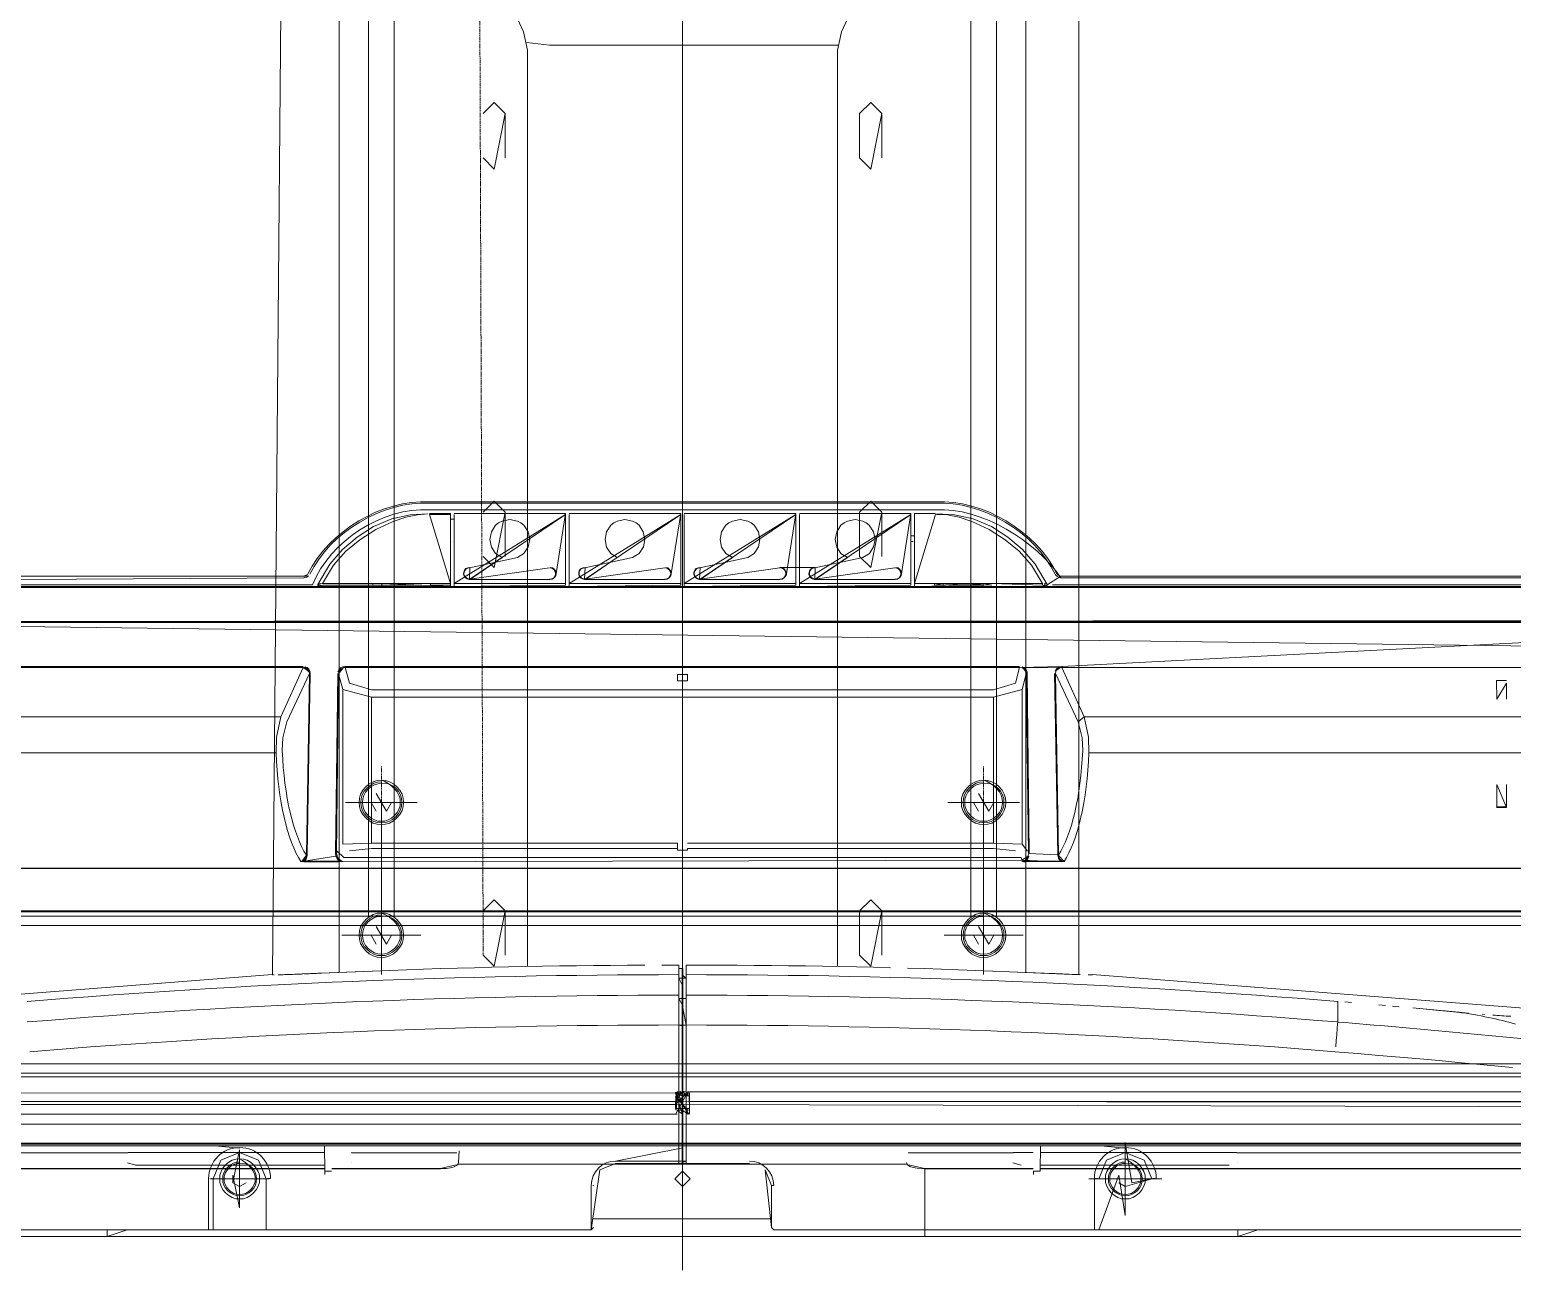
# Model space of a CAD drawing. Header units: millimetres. Extents: x 521 to 148073, y -17811 to 32040.
# Drawn here: x 59612.4 to 59960.5, y 9474.2 to 9765.5 of the extents above; entities that cross this region are included whole.
import ezdxf

# ---------------------------------------------------------------- set-up
doc = ezdxf.new("R2010")
doc.units = ezdxf.units.MM
doc.linetypes.add('PDF_IMPORT', pattern=[1, 0.8, -0.2])
doc.layers.add('Datové rozvody', color=6, linetype='Continuous')
doc.layers.add('PDF_Geometrie', color=7, linetype='Continuous', true_color=0xbdbdbd)

# ---------------------------------------------------------------- blocks, each defined once
blk = doc.blocks.new('projektor')
at = {"layer": 'PDF_Geometrie', "lineweight": 13}
for points in [[(85733.98, 14135.77), (85733.98, 16031.84)], [(85736.12, 14135.77), (85736.12, 16031.84)], [(85767.71, 14135.77), (85767.71, 16031.84)], [(85769.81, 14135.77), (85769.81, 16031.84)], [(85717.35, 14198.32), (85717.35, 15969.28)], [(85717.38, 15969.28), (85717.38, 14198.33)], [(85717.78, 15969.27), (85717.78, 14198.34)], [(85718.01, 14198.35), (85718.01, 15969.26)], [(85724.58, 15969.03), (85724.58, 15085.03)], [(85729.71, 15082.57), (85729.71, 15082.62), (85728.79, 15082.57), (85729.82, 15083.8), (85728.79, 15084.99), (85729.71, 15085.03), (85724.58, 15082.57), (85725.5, 15083.8), (85725.5, 15085.03), (85724.58, 15083.8), (85729.45, 15085.41), (85729.71, 15968.85)], [(85726.79, 15968.96), (85726.79, 15085.41)], [(85727.5, 15968.93), (85727.5, 15085.41), (85726.79, 14198.65)], [(85733.14, 14198.88), (85733.14, 15968.73)], [(85722.32, 14537.68), (85722.32, 15629.93)], [(85696.68, 14673.98), (85696.68, 15493.63), (85696.68, 15494.81)], [(85770.83, 15442.52), (85770.83, 14757.19)], [(85771.08, 14757.19), (85771.08, 15442.52)], [(85844.93, 15442.76), (85844.93, 14756.96)], [(85845.13, 15442.76), (85845.13, 14756.96)], [(85847.15, 15442.83), (85845.52, 15442.83), (85847.15, 15170.26)], [(85845.52, 15168.3), (85845.52, 15442.83)], [(85847.49, 15442.82), (85847.49, 15170.26)], [(85780.69, 15371.5), (85780.69, 14796.11), (85830.3, 14794.67), (85837.66, 15364.65), (85782.33, 15372.94), (85780.64, 15435.95)], [(85780.82, 14796.11), (85780.82, 15371.5)], [(85826.61, 15370.94), (85826.61, 15170.43)], [(85826.83, 15170.43), (85826.83, 15370.94)], [(85815.39, 15365.79), (85815.39, 15175.58)], [(85807.16, 15364.73), (85807.16, 15176.65)], [(85836.9, 15364.38), (85836.9, 14803.23), (85826.83, 14997.18)], [(85837.16, 14803.23), (85837.16, 15364.38), (85837.4, 14802.96)], [(85712.16, 15165.49), (85712.16, 15356.09)], [(85712.18, 15165.49), (85712.18, 15356.09)], [(85715.81, 15341.46), (85715.81, 15210.46)], [(85698.2, 15319.49), (85698.2, 15104.64)], [(85696.68, 15309.58), (85696.68, 14858.03)], [(85748.81, 15276), (85756.5, 15177.42)], [(85698.2, 15215.19), (85696.68, 15215.19), (85698.2, 15210.62)], [(85713, 15208.71), (85713.5, 15210.58)], [(85715.85, 15210.45), (85715.85, 15165.55)], [(85713, 15165.5), (85713, 15208.71)], [(85709.92, 15192.04), (85698.2, 15192.04)], [(85709.83, 15191.03), (85698.2, 15191.03)], [(85709.83, 15184.96), (85709.83, 15191.6), (85709.83, 15178.32)], [(85709.83, 15191.03), (85714.12, 15189.25), (85715.9, 15184.96), (85714.12, 15180.67), (85709.83, 15178.89)], [(85709.89, 15191.32), (85709.89, 15191.28), (85709.89, 15191.32)], [(85709.9, 15191.53), (85709.9, 15191.49)], [(85709.92, 15191.99), (85709.92, 15191.92)], [(85716.87, 15184.94), (85717.35, 15190.63)], [(85708.08, 15184.96), (85708.95, 15186.48)], [(85708.95, 15183.44), (85708.08, 15184.96)], [(85698.2, 15178.89), (85709.83, 15178.89), (85709.92, 15177.88)], [(85756.41, 15177.25), (85756.41, 15177.2)], [(85756.41, 15177.16), (85756.41, 15177.11)], [(85756.41, 15177.11), (85756.41, 15177.05)], [(85756.5, 15177.42), (85756.42, 15177.42), (86117.5, 15174.34), (86119.53, 15170.29)], [(85756.43, 15176.13), (85756.44, 15175.76), (85756.45, 15175.59)], [(85807.16, 15176.65), (85810.7, 15176.52), (85815.39, 15175.58)], [(85756.51, 15173.81), (85756.51, 15173.71), (85756.52, 15173.66), (85756.52, 15173.6), (85756.52, 15173.5), (85756.53, 15173.39), (85756.53, 15173.28), (85756.54, 15173.16), (85756.54, 15173.05), (85756.54, 15173.02), (85756.55, 15172.87), (85756.56, 15172.45), (85756.56, 15172.42), (85757.31, 15154.64)], [(85807.65, 15175.22), (85810.6, 15175.08), (85814.25, 15174.16)], [(85814.25, 15174.16), (85825.26, 15169)], [(85815.39, 15175.58), (85826.61, 15170.43)], [(85756.59, 15171.74), (85756.6, 15171.55), (85756.61, 15171.25), (85756.61, 15171.21), (85756.62, 15171.03), (85756.63, 15170.87), (85756.63, 15170.85), (85756.64, 15170.66), (85756.64, 15170.49), (85756.65, 15170.45), (85757.16, 15158.52), (85756.66, 15170.14), (85756.66, 15170.1), (85756.67, 15169.92), (85756.68, 15169.71), (85756.68, 15169.69), (85756.69, 15169.44), (85756.7, 15169.07), (85756.7, 15169.04), (85756.72, 15168.8), (85756.72, 15168.77), (85756.73, 15168.38), (85756.73, 15168.36), (85756.75, 15168.09), (85756.76, 15167.68), (85756.78, 15167.4), (85756.79, 15167.12), (85756.81, 15166.7)], [(85782.34, 15170.98), (85782.34, 15170.98), (85782.32, 15170.89), (85782.29, 15170.7), (85782.26, 15170.27), (85782.29, 15161.71), (85782.32, 15161.5), (85782.34, 15161.41), (85782.34, 15161.4)], [(85782.26, 15170.27), (85782.26, 15162.11), (85782.65, 15006.26), (85782.26, 14997.34)], [(85783.57, 15162.95), (85782.92, 15162.66), (85782.51, 15162.28), (85782.4, 15162.11), (85782.4, 15170.27), (85782.68, 15169.93), (85783.07, 15169.69), (85783.72, 15169.53), (85783.83, 15169.52)], [(85784.22, 15163.03), (85783.57, 15162.95), (85782.4, 15170.27)], [(85825.26, 15169), (85783.8, 15169.72)], [(85825.3, 15168.81), (85783.83, 15169.52)], [(85756.81, 15166.71), (85756.82, 15166.42), (85757, 15162.41)], [(85845.16, 15166.79), (85845.13, 15166.79), (85845.13, 15154.5)], [(85845.41, 15136.8), (85845.13, 15136.82), (85845.41, 15143.37), (85845.41, 15166.01), (85845.41, 15154.5), (85845.79, 15154.5)], [(85845.41, 15136.8), (85845.41, 15141.35), (85845.79, 15141.35), (85845.79, 15143.37), (85845.41, 15152.47), (85845.79, 15152.47), (85845.79, 15166.01)], [(85845.44, 15167.1), (85845.44, 15167.1), (85845.61, 15167.06)], [(85711.57, 15165.48), (85710.85, 15165.47)], [(85717.35, 15165.58), (85711.57, 15165.48), (85711.57, 15163.94), (85711.57, 15165.48)], [(85712.16, 15139.05), (85712.16, 15163.93)], [(85712.18, 15139.05), (85712.18, 15163.93)], [(85784.71, 15162.65), (85783.22, 15161.14)], [(85784.17, 15162.83), (85825.22, 15162.34)], [(85784.22, 15163.03), (85825.29, 15162.55)], [(85713.5, 15159.3), (85713.5, 15159.3)], [(85715.85, 15159.43), (85715.81, 15159.42)], [(85715.81, 15159.42), (85715.81, 15135.36)], [(85757, 15162.2), (86117.5, 15162.2), (86119.53, 15160.18)], [(85765.49, 15152.59), (85765.49, 15161.59), (85765.49, 15143.59)], [(85783.23, 15006.47), (85783.23, 15161.14)], [(85784.78, 15159.88), (85785.28, 15154.85)], [(85786.26, 15161.39), (85786.55, 15154.85)], [(85786.26, 15161.39), (85821.63, 15161.39)], [(85795.83, 15152.59), (85795.83, 15160.78), (85795.83, 15144.4)], [(85819.89, 15154.85), (85821.63, 15161.39)], [(85821.56, 15154.85), (85823.09, 15159.88)], [(85821.63, 15161.39), (85825.22, 15162.34)], [(85826.63, 15160.82), (85823.09, 15159.88)], [(85826.63, 15160.82), (85826.63, 15006.79)], [(85826.89, 15006.79), (85826.89, 15160.82)], [(85757.31, 15154.65), (85757.46, 15150.75)], [(85763.46, 15153.76), (85765.49, 15154.93), (85765.49, 15150.25)], [(85765.49, 15150.25), (85763.46, 15151.42), (85767.51, 15153.76)], [(85769.61, 15155.52), (85791.71, 15155.52), (86099.3, 15155.52)], [(85785.28, 15154.84), (85785.28, 15084.95), (85784.89, 15084.92), (85784.89, 15082.69)], [(85786.55, 15084.96), (85786.55, 15154.84)], [(85819.89, 15154.84), (85786.55, 15154.84)], [(85793.81, 15153.76), (85795.83, 15154.93), (85795.83, 15150.25)], [(85795.83, 15150.25), (85793.81, 15151.42), (85797.86, 15153.76)], [(85819.89, 15154.84), (85819.89, 15012.76)], [(85821.56, 15012.76), (85821.56, 15154.84)], [(85845.41, 15152.47), (85845.13, 15152.47), (85845.13, 15143.37), (85845.13, 15141.35)], [(85861.61, 15136.8), (85861.61, 15141.6), (85845.79, 15136.8), (85845.79, 15141.35), (85845.79, 15143.37), (85845.79, 15152.47), (85845.79, 15154.5)], [(85757.46, 15150.76), (85757.59, 15146.86)], [(86099.3, 15149.66), (85799.95, 15149.66), (85769.61, 15149.66)], [(85757.59, 15146.87), (85757.72, 15142.98)], [(85757.72, 15142.99), (85757.85, 15139.09)], [(85713.55, 15135), (85713.15, 15135.13), (85712.86, 15135.42), (85712.6, 15135.92), (85712.36, 15136.79), (85712.22, 15137.8), (85712.17, 15138.82), (85712.16, 15139.05)], [(85713.08, 15135.5), (85712.18, 15139.05)], [(85757.84, 15139.1), (85757.96, 15135.2)], [(85861.84, 15141.6), (85861.84, 15136.8)], [(85862.65, 15141.6), (85862.65, 15026.01)], [(85864.15, 15141.6), (85864.15, 15026.01)], [(85864.5, 15141.6), (85864.5, 15026.01)], [(85845.41, 15135.99), (85845.13, 15135.97), (85845.41, 15110.51)], [(85861.84, 15136.8), (85861.79, 15136.8), (85861.61, 15136.8), (85845.69, 15136.8), (85845.59, 15136.8), (85845.5, 15136.8), (85845.44, 15136.8), (85845.41, 15136.8)], [(85861.61, 15136.8), (85861.08, 15136.8), (85859.86, 15136.8), (85857.64, 15136.8), (85855.39, 15136.8), (85851.04, 15136.8), (85845.79, 15136.8)], [(85845.79, 15135.99), (85848.1, 15135.99), (85849.69, 15135.99), (85851.01, 15135.99), (85852.48, 15135.99), (85854.17, 15135.99), (85856.8, 15135.99), (85859.35, 15135.99), (85860.64, 15135.99), (85861.61, 15135.99)], [(85845.79, 15110.5), (85845.79, 15135.99), (85861.61, 15110.5), (85846.82, 15132.35), (85849.43, 15114.15)], [(85861.84, 15135.99), (85861.84, 15110.51), (85847.54, 15112.74)], [(85855.42, 15136.47), (85855.39, 15136.47)], [(85860.5, 15136.8), (85860.5, 15135.99)], [(85861.84, 15135.99), (85861.79, 15135.99)], [(85971.83, 15120.14), (86006.24, 15135.98)], [(85713.2, 15135.12), (85713.2, 15032.47)], [(85713.55, 15135), (85716.28, 15134.85)], [(85757.96, 15135.21), (85758.06, 15131.32)], [(85848.18, 15133.72), (85848.19, 15133.72)], [(85758.06, 15131.32), (85758.16, 15127.43)], [(85771.05, 15129.32), (85773.58, 15126.8), (85771.05, 15124.27), (85758.41, 15126.8), (85760.94, 15129.32)], [(85862.09, 15129.32), (85864.62, 15126.8), (85862.09, 15124.27), (85849.44, 15126.8), (85851.97, 15129.32)], [(85953.13, 15129.32), (85955.66, 15126.8), (85953.13, 15124.27), (85940.48, 15126.8), (85943.01, 15129.32)], [(85758.16, 15127.43), (85758.25, 15123.54)], [(85758.25, 15123.54), (85758.33, 15119.66)], [(85760.94, 15124.27), (85771.05, 15124.27)], [(85851.97, 15124.27), (85862.09, 15124.27)], [(85943.01, 15124.27), (85953.13, 15124.27)], [(85758.33, 15119.66), (85758.4, 15115.77)], [(85758.34, 15119.21), (85967.6, 15119.21)], [(85971.83, 15120.14), (85967.6, 15119.21)], [(85968.81, 15114.15), (85969.35, 15119.36)], [(85758.4, 15115.77), (85758.46, 15111.88)], [(85758.46, 15111.88), (85758.52, 15107.99)], [(85968.81, 15048.33), (85968.81, 15114.15)], [(85845.41, 15109.69), (85845.13, 15109.68), (85845.41, 15084.21)], [(85861.61, 15110.5), (85860.64, 15110.5), (85859.35, 15110.5), (85856.8, 15110.5), (85854.17, 15110.5), (85852.48, 15110.5), (85851.01, 15110.5), (85849.69, 15110.5), (85848.1, 15110.5), (85845.79, 15110.5)], [(85845.79, 15109.7), (85848.1, 15109.7), (85849.69, 15109.7), (85851.01, 15109.7), (85852.48, 15109.7), (85854.17, 15109.7), (85856.8, 15109.7), (85859.35, 15109.7), (85860.64, 15109.7), (85861.61, 15109.7)], [(85845.79, 15084.21), (85845.79, 15109.7), (85861.61, 15084.21), (85846.82, 15106.06), (85849.43, 15087.86)], [(85861.84, 15109.69), (85861.84, 15084.21), (85847.54, 15086.45)], [(85861.61, 15110.5), (85861.78, 15110.5)], [(85861.84, 15109.69), (85861.79, 15109.69)], [(85758.52, 15107.99), (85758.56, 15104.1)], [(85848.18, 15107.42), (85848.19, 15107.42)], [(85698.7, 15104.14), (85698.2, 15104.64), (85711.89, 15102.66), (85713.37, 15099.08), (85713.37, 15084.41)], [(85708.36, 15104.64), (85698.2, 15104.64), (85698.7, 15104.14)], [(85700.72, 15063.47), (85700.72, 15104.14)], [(85758.56, 15104.11), (85758.6, 15100.21)], [(85713.37, 15068.53), (85713.37, 15083.2), (85713.37, 15084.41), (85713.92, 15082.94), (85713.92, 15099.08), (85716.91, 15083.7), (85719.03, 15083.7), (85720.96, 15083.91), (85721.84, 15083.91)], [(85758.6, 15100.22), (85758.63, 15096.32)], [(85758.63, 15096.33), (85758.66, 15092.43)], [(85758.67, 15088.55), (85758.68, 15084.66)], [(85713.37, 15084.66), (85758.68, 15084.66)], [(85728.85, 15083.81), (85728.83, 15083.28), (85728.79, 15082.81), (85728.79, 15082.62), (85729.75, 15083.02), (85729.81, 15083.5), (85729.82, 15083.81), (85728.81, 15084.57), (85728.85, 15084.07), (85728.85, 15083.81), (85729.79, 15084.31), (85729.73, 15084.77), (85729.71, 15084.99), (85728.75, 15082.37), (85728.61, 15082.24), (85728.39, 15082.2), (85728.27, 15082.2), (85725.75, 15082.22), (85725.58, 15082.31), (85725.51, 15082.48), (85725.5, 15082.57), (85728.54, 15085.39), (85728.71, 15085.3), (85728.78, 15085.13), (85728.79, 15085.04), (85725.54, 15085.24), (85725.68, 15085.36), (85725.9, 15085.41), (85726.02, 15085.41), (85729.67, 15085.28), (85729.55, 15085.4), (85729.45, 15085.41), (85724.61, 15082.33), (85724.74, 15082.21), (85724.83, 15082.2), (85729.63, 15082.26), (85729.7, 15082.44), (85729.71, 15082.57), (85724.66, 15085.35), (85724.59, 15085.17), (85724.58, 15085.04)], [(85727.5, 15085.41), (85726.79, 15085.41), (85724.58, 14198.58)], [(85725.88, 15085.4), (85725.88, 15082.21)], [(85729.71, 14198.76), (85729.71, 15082.57), (85726.79, 15085.41)], [(85744.78, 15083.7), (85744.78, 15083.91), (85744.92, 15084.66), (85744.92, 15082.94), (85749.64, 15083.91), (85751.05, 15084.66), (85751.05, 15082.94)], [(85754.16, 15083.7), (85754.16, 15083.91), (85755.67, 15084.66), (85755.67, 15082.94), (85756.31, 15083.7), (85757.87, 15083.7), (85757.87, 15084.66)], [(85785.28, 15084.95), (85786.55, 15084.96)], [(85825.03, 15082.66), (85825.03, 15084.95), (85823.6, 15084.92)], [(86027.98, 15083.8), (85688.95, 15083.8)], [(85713.37, 15082.94), (85758.68, 15082.94)], [(85713.87, 15083.91), (85757.87, 15083.91)], [(85713.87, 15083.7), (85757.87, 15083.7)], [(85724.84, 15082.2), (85726.79, 15082.2), (85729.45, 15082.2)], [(85727.5, 15082.2), (85727.5, 14198.68)], [(85758.68, 15082.94), (85758.67, 15079.06)], [(85784.89, 15082.69), (85785.28, 15082.66), (85785.28, 15012.76)], [(85786.55, 15012.76), (85786.55, 15082.65)], [(85845.41, 15083.4), (85845.13, 15083.38), (85845.41, 15057.92)], [(85861.61, 15084.21), (85860.64, 15084.21), (85859.35, 15084.21), (85856.8, 15084.21), (85854.17, 15084.21), (85852.48, 15084.21), (85851.01, 15084.21), (85849.69, 15084.21), (85848.1, 15084.21), (85845.79, 15084.21)], [(85845.79, 15083.4), (85848.1, 15083.4), (85849.69, 15083.4), (85851.01, 15083.4), (85852.48, 15083.4), (85854.17, 15083.4), (85856.8, 15083.4), (85859.35, 15083.4), (85860.64, 15083.4), (85861.61, 15083.4)], [(85845.79, 15057.91), (85845.79, 15083.4), (85861.61, 15057.91), (85846.82, 15079.76), (85849.43, 15061.56)], [(85861.84, 15083.4), (85861.84, 15057.92), (85847.54, 15060.15)], [(85848.18, 15081.13), (85848.19, 15081.13)], [(85861.61, 15084.21), (85861.78, 15084.21)], [(85861.84, 15083.4), (85861.79, 15083.4)], [(85758.67, 15079.07), (85758.66, 15075.17)], [(85758.66, 15075.18), (85758.63, 15071.28)], [(85758.63, 15071.29), (85758.6, 15067.39)], [(85698.2, 15062.97), (85698.7, 15063.47), (85711.89, 15064.95), (85708.31, 15063.47)], [(85758.6, 15067.4), (85758.56, 15063.5)], [(85698.2, 15062.97), (85698.2, 14848.11)], [(85698.7, 15063.47), (85708.31, 15063.47), (85708.36, 15062.97)], [(85708.36, 15062.97), (85708.36, 15062.99), (85708.36, 15063.02)], [(85758.56, 15063.51), (85758.52, 15059.62)], [(85849.43, 15061.55), (85849.51, 15061.55), (85849.51, 15053.46)], [(85758.52, 15059.62), (85758.46, 15055.73)], [(85861.61, 15057.91), (85860.64, 15057.91), (85859.35, 15057.91), (85856.8, 15057.91), (85854.17, 15057.91), (85852.48, 15057.91), (85851.01, 15057.91), (85849.69, 15057.91), (85848.1, 15057.91), (85845.79, 15057.91)], [(85861.61, 15057.91), (85861.78, 15057.91)], [(85758.46, 15055.73), (85758.4, 15051.84)], [(85845.41, 15057.1), (85845.13, 15057.09), (85845.41, 15031.62)], [(85845.79, 15057.11), (85848.1, 15057.11), (85849.69, 15057.11), (85851.01, 15057.11), (85852.48, 15057.11), (85854.17, 15057.11), (85856.8, 15057.11), (85859.35, 15057.11), (85860.64, 15057.11), (85861.61, 15057.11)], [(85845.79, 15031.62), (85845.79, 15057.11), (85861.61, 15031.62), (85846.82, 15053.47), (85849.43, 15035.27)], [(85861.84, 15057.1), (85861.84, 15031.62), (85847.54, 15033.86)], [(85848.18, 15054.83), (85848.19, 15054.83)], [(85861.84, 15057.1), (85861.79, 15057.1)], [(85758.4, 15051.84), (85758.33, 15047.95)], [(85758.33, 15047.96), (85758.25, 15044.07)], [(85758.34, 15048.4), (85967.6, 15048.4)], [(85967.6, 15048.4), (85971.83, 15047.47)], [(86006.24, 15031.63), (85971.83, 15047.47)], [(85758.25, 15044.07), (85758.16, 15040.18)], [(85771.05, 15043.34), (85773.58, 15040.81), (85771.05, 15038.29), (85758.41, 15040.81), (85760.94, 15043.34)], [(85760.94, 15043.34), (85771.05, 15043.34)], [(85862.09, 15043.34), (85864.62, 15040.81), (85862.09, 15038.29), (85849.44, 15040.81), (85851.97, 15043.34)], [(85851.97, 15043.34), (85862.09, 15043.34)], [(85953.13, 15043.34), (85955.66, 15040.81), (85953.13, 15038.29), (85940.48, 15040.81), (85943.01, 15043.34)], [(85943.01, 15043.34), (85953.13, 15043.34)], [(85758.16, 15040.18), (85758.06, 15036.29)], [(85771.05, 15038.29), (85760.94, 15038.29)], [(85862.09, 15038.29), (85851.97, 15038.29)], [(85953.13, 15038.29), (85943.01, 15038.29)], [(85712.16, 15028.56), (85712.17, 15029.13), (85712.26, 15030.19), (85712.43, 15031.12), (85712.68, 15031.87), (85713.01, 15032.37), (85713.41, 15032.59), (85713.55, 15032.61)], [(85712.18, 15028.56), (85713.08, 15032.11)], [(85715.81, 15032.25), (85715.81, 15008.19)], [(85757.96, 15032.4), (85757.85, 15028.51)], [(85845.41, 15030.81), (85845.13, 15030.79), (85845.41, 15015.13), (85845.79, 15015.13), (85845.41, 15013.11), (85845.79, 15024.24), (85845.41, 15024.24), (85845.79, 15026.26), (85845.41, 15026.26), (85845.79, 15013.11), (85845.41, 15001.6), (85845.79, 15001.6), (85845.79, 15013.11), (85845.79, 15015.13), (85845.79, 15024.24), (85845.79, 15026.26), (85845.79, 15030.81), (85861.61, 15026.01)], [(85861.84, 15030.81), (85861.79, 15030.81), (85861.61, 15030.81), (85845.69, 15030.81), (85845.59, 15030.81), (85845.5, 15030.81), (85845.44, 15030.81), (85845.41, 15030.81)], [(85861.61, 15031.62), (85860.64, 15031.62), (85859.35, 15031.62), (85856.8, 15031.62), (85854.17, 15031.62), (85852.48, 15031.62), (85851.01, 15031.62), (85849.69, 15031.62), (85848.1, 15031.62), (85845.79, 15031.62)], [(85861.61, 15030.81), (85861.08, 15030.81), (85859.86, 15030.81), (85857.64, 15030.81), (85855.39, 15030.81), (85851.04, 15030.81), (85845.79, 15030.81)], [(85855.42, 15031.14), (85855.42, 15031.62)], [(85856.69, 15030.81), (85856.69, 15031.62)], [(85861.61, 15031.62), (85861.78, 15031.62)], [(85861.84, 15030.81), (85861.84, 15026.01)], [(85696.68, 15028.41), (85712.16, 15028.41)], [(85696.68, 14207.58), (85712.21, 14207.58), (85696.68, 14208.76), (85696.68, 15028.41)], [(85712.16, 15003.68), (85712.16, 15028.56)], [(85712.18, 15003.68), (85712.18, 15028.56)], [(85757.85, 15028.52), (85757.72, 15024.62)], [(85757.72, 15024.63), (85757.59, 15020.74)], [(85765.49, 15015.02), (85765.49, 15024.02)], [(85845.41, 15015.13), (85845.13, 15015.13), (85845.13, 15024.24), (85845.13, 15026.26), (85845.13, 15013.11), (85845.13, 15000.82)], [(85845.56, 15000.54), (85850.24, 15003.28), (85853.55, 15006.12), (85856.44, 15009.46), (85858.84, 15013.25), (85860.58, 15017.38), (85861.51, 15021.64), (85861.76, 15025.69)], [(85861.61, 15026.01), (85861.47, 15023.29), (85860.95, 15020.58), (85859.97, 15017.7), (85858.15, 15013.79), (85855.82, 15010.07), (85853.17, 15006.88), (85849.98, 15004.11), (85845.79, 15001.6)], [(85757.59, 15020.74), (85757.46, 15016.85)], [(85795.83, 15015.02), (85795.83, 15023.21)], [(85757.46, 15016.86), (85757.31, 15012.96)], [(85763.46, 15016.19), (85765.49, 15017.36), (85765.49, 15012.68)], [(85769.61, 15017.95), (85791.71, 15017.95), (86099.3, 15017.95)], [(85793.81, 15016.19), (85795.83, 15017.36), (85795.83, 15012.68)], [(85765.49, 15012.68), (85763.46, 15013.85), (85767.51, 15016.19)], [(85765.49, 15015.02), (85765.49, 15006.02)], [(85795.83, 15012.68), (85793.81, 15013.85), (85797.86, 15016.19)], [(85795.83, 15015.02), (85795.83, 15006.83)], [(85757.31, 15012.97), (85757.16, 15009.08), (85756.55, 14994.79), (85756.53, 14994.26)], [(86099.3, 15012.09), (85799.95, 15012.09), (85769.61, 15012.09)], [(85785.28, 15012.76), (85784.78, 15007.73)], [(85786.55, 15012.76), (85786.26, 15006.22)], [(85819.89, 15012.76), (85786.55, 15012.76)], [(85821.63, 15006.22), (85819.89, 15012.76)], [(85823.09, 15007.73), (85821.56, 15012.76)], [(85713, 15006.44), (85713.5, 15008.31)], [(85715.85, 15008.18), (85715.85, 15003.74)], [(85757.16, 15009.09), (85757, 15005.19), (85756.64, 14996.95), (85756.6, 14996.16), (85756.58, 14995.5)], [(85826.63, 15006.79), (85823.09, 15007.73)], [(85826.61, 14997.18), (85826.83, 14997.18), (85826.63, 15006.79)], [(85711.57, 15003.66), (85710.85, 15003.65)], [(85717.35, 15002.03), (85711.57, 15002.13), (85711.57, 15003.66)], [(85757, 15005.41), (86117.5, 15005.41)], [(85782.34, 15006.21), (85782.65, 15006.26), (85782.34, 15006.2), (85782.33, 15006.18), (85782.31, 15006.09), (85782.28, 15005.87), (85782.26, 15005.5), (85782.29, 14996.93), (85782.32, 14996.73), (85782.34, 14996.63), (85782.34, 14996.63)], [(85782.4, 14997.34), (85782.4, 15005.5), (85784.22, 15004.58)], [(85783.83, 14998.09), (85783.72, 14998.08), (85783.07, 14997.92), (85782.68, 14997.68), (85782.4, 14997.34), (85782.51, 15005.33), (85782.92, 15004.95), (85783.57, 15004.66)], [(85783.22, 15006.47), (85782.65, 15006.26)], [(85782.65, 15006.26), (85783.58, 15004.85)], [(85825.22, 15005.27), (85784.17, 15004.78), (85783.83, 14998.09)], [(85825.29, 15005.06), (85784.22, 15004.58)], [(85784.71, 15004.96), (85786.26, 15006.22), (85821.63, 15006.22)], [(85821.63, 15006.22), (85825.22, 15005.27)], [(85825.26, 14998.61), (85825.73, 14998.53), (85826.14, 14998.3), (85826.43, 14997.95), (85826.58, 14997.52), (85826.61, 14997.18), (85826.55, 15006.28), (85826.32, 15005.83), (85825.96, 15005.49), (85825.51, 15005.3), (85825.22, 15005.27)], [(85712.16, 14811.52), (85712.16, 15002.12)], [(85712.18, 14811.52), (85712.18, 15002.12)], [(85713, 14958.9), (85713, 15002.1)], [(85715.85, 15002.05), (85715.85, 14957.16)], [(85756.82, 15001.32), (85756.78, 15000.35), (85756.82, 15001.32), (85756.71, 14998.68), (85756.67, 14997.72)], [(85847.57, 14997.73), (85847.5, 14997.42), (85847.5, 14997.35), (85845.53, 15000.52), (85845.44, 15000.52)], [(85845.56, 15000.54), (85845.61, 15000.55)], [(85783.8, 14997.9), (85825.26, 14998.61)], [(85783.83, 14998.09), (85825.3, 14998.8)], [(85825.26, 14998.61), (85814.25, 14993.45), (85810.6, 14992.53), (85807.65, 14992.39)], [(85826.61, 14997.18), (85815.39, 14992.03), (85814.25, 14993.45)], [(85826.61, 14997.18), (85826.61, 14796.67), (85837.66, 14802.96)], [(85845.52, 14999.31), (85845.52, 14756.96)], [(85847.96, 14998.71), (85847.83, 14998.63), (85847.47, 14998.29), (85847.23, 14997.85), (85847.15, 14997.35)], [(85847.15, 14997.35), (85847.15, 14756.96)], [(85847.49, 14997.35), (85847.49, 14756.96), (85847.49, 14647.15)], [(85847.55, 14997.72), (85847.69, 14997.98), (85847.92, 14998.2)], [(85756.53, 14994.27), (85756.5, 14993.54), (85756.48, 14992.97)], [(85756.49, 14993.27), (86117.5, 14993.27)], [(85709.92, 14989.73), (85698.2, 14989.73), (85698.2, 14988.72), (85710.7, 14984.17), (85701.48, 14982.65), (85718.17, 14982.65), (85708.95, 14981.13), (85709.83, 14976.58), (85709.92, 14975.57)], [(85709.83, 14982.65), (85709.83, 14991)], [(85756.41, 14990.66), (85756.5, 14990.19), (85748.81, 14891.61)], [(85756.42, 14990.95), (85756.41, 14990.76)], [(85756.41, 14990.76), (85756.41, 14990.6)], [(85756.41, 14990.6), (85756.41, 14990.5)], [(85756.41, 14990.43), (85756.41, 14990.38)], [(85756.42, 14990.33), (85756.41, 14990.35)], [(85756.42, 14991.17), (85756.42, 14990.95)], [(85815.39, 14992.03), (85810.7, 14991.09), (85807.16, 14990.96)], [(85807.16, 14802.88), (85807.16, 14990.96)], [(85815.39, 14801.82), (85815.39, 14992.02)], [(85709.83, 14988.72), (85714.12, 14986.94), (85715.9, 14982.65), (85714.12, 14978.36), (85709.83, 14976.58)], [(85716.87, 14982.67), (85717.35, 14988.36)], [(85708.08, 14982.65), (85708.95, 14984.17)], [(85709.9, 14976.17), (85709.9, 14976.21), (85709.89, 14976.24), (85709.89, 14976.28), (85708.08, 14982.65), (85711.58, 14982.65)], [(85709.83, 14982.65), (85709.83, 14974.3)], [(85709.91, 14976.01), (85709.91, 14976.05)], [(85698.2, 14956.99), (85696.68, 14956.99), (85698.2, 14952.42)], [(85713.5, 14957.03), (85713.5, 14957.03)], [(85715.81, 14957.15), (85715.81, 14826.14)], [(85738.87, 14934.69), (85738.45, 14929.63), (85738.04, 14924.72), (85737.63, 14919.97), (85737.23, 14915.4), (85736.84, 14910.99), (85736.45, 14906.67), (85736.06, 14902.44), (85735.67, 14898.3), (85735.28, 14894.22)], [(85745.14, 14934.15), (85745.67, 14934.1), (85745.14, 14934.15), (85744.27, 14934.23), (85742.74, 14934.36), (85741.45, 14934.48), (85740, 14934.6)], [(85750.37, 14934.1), (85745.67, 14934.1)], [(85750.24, 14932.53), (85750.11, 14930.97)], [(85749.58, 14924.74), (85749.44, 14923.19)], [(85749.3, 14921.63), (85749.17, 14920.08)], [(85748.33, 14911.04), (85748.2, 14909.61), (85747.84, 14905.88)], [(85747.93, 14906.78), (85747.79, 14905.84), (85747.65, 14904.91), (85747.5, 14904), (85747.35, 14903.11), (85747.2, 14902.23), (85747.04, 14901.37), (85746.88, 14900.53), (85746.71, 14899.71), (85746.54, 14898.89), (85746.36, 14898.09), (85746.18, 14897.31), (85745.99, 14896.53), (85745.8, 14895.77), (85745.61, 14895.02), (85745.41, 14894.27), (85745.21, 14893.55)], [(85748.06, 14908.19), (85747.89, 14906.42)], [(85747.42, 14901.13), (85747.38, 14900.63)], [(85794.68, 14897.86), (85794.68, 14895.56), (85799.93, 14897.82)], [(85794.68, 14895.62), (85794.78, 14895.59)], [(85794.68, 14895.56), (85799.93, 14895.59)], [(85795.79, 14897.82), (85799.93, 14897.82), (85795.79, 14897.82), (85794.78, 14897.82), (85794.78, 14895.59), (85799.93, 14895.59)], [(85823.63, 14897.86), (85819.39, 14897.82)], [(85823.64, 14895.56), (85823.64, 14897.86), (85819.39, 14897.82)], [(85823.06, 14895.59), (85819.39, 14895.59), (85823.06, 14895.59), (85819.39, 14897.82)]]:
    blk.add_lwpolyline(points, dxfattribs=at)
for points in [[(85709.89, 15191.28), (85709.89, 15191.27), (85709.88, 15191.26), (85709.88, 15191.24), (85709.88, 15191.23), (85709.88, 15191.21), (85709.88, 15191.2), (85709.88, 15191.19), (85709.87, 15191.18), (85709.87, 15191.16), (85709.87, 15191.15), (85709.87, 15191.14), (85709.87, 15191.13), (85709.87, 15191.12), (85709.86, 15191.11), (85709.86, 15191.1), (85709.86, 15191.09), (85709.86, 15191.09), (85709.86, 15191.08), (85709.85, 15191.07), (85709.85, 15191.07), (85709.85, 15191.06), (85709.85, 15191.05), (85709.85, 15191.05), (85709.84, 15191.04), (85709.84, 15191.04), (85709.84, 15191.04), (85709.84, 15191.03), (85709.84, 15191.03), (85709.83, 15191.03), (85709.83, 15191.03), (85709.83, 15191.03)], [(85708.95, 15186.48), (85710.7, 15186.48), (85703.19, 15184.96), (85716.47, 15184.96)], [(85756.42, 15177.42), (85756.42, 15177.42), (85756.42, 15177.42), (85756.41, 15177.42), (85756.41, 15177.41), (85756.41, 15177.4), (85756.41, 15177.39), (85756.41, 15177.38), (85756.41, 15177.37), (85756.41, 15177.35), (85756.41, 15177.34), (85756.41, 15177.32)], [(85756.45, 15175.64), (85756.46, 15175.25), (85756.46, 15175.22), (85756.46, 15175.11)], [(85756.46, 15175.17), (85756.48, 15174.66), (85756.48, 15174.58), (85756.5, 15174.23), (85756.51, 15173.91)], [(85756.56, 15172.45), (85756.57, 15172.29), (85756.58, 15172.15), (85756.59, 15171.74)], [(85782.4, 15170.27), (85782.33, 15170.67), (85782.33, 15170.88), (85782.34, 15170.97)], [(85783.8, 15169.72), (85783.7, 15169.72), (85783.11, 15169.85), (85782.76, 15170.06), (85782.51, 15170.35), (85782.36, 15170.74)], [(85825.3, 15168.81), (85825.82, 15168.9), (85826.29, 15169.17), (85826.61, 15169.57), (85826.79, 15170.05)], [(85826.61, 15170.43), (85826.58, 15170.09), (85826.43, 15169.66), (85826.14, 15169.31), (85825.73, 15169.08)], [(85847.15, 15170.26), (85847.16, 15170.1), (85847.29, 15169.61), (85847.57, 15169.2)], [(85847.51, 15170.27), (85847.52, 15170.01), (85847.67, 15169.68), (85847.91, 15169.42)], [(85845.44, 15167.1), (85845.16, 15166.79), (85845.71, 15166.96), (85845.78, 15166.72), (85845.81, 15166.39)], [(85845.41, 15166.01), (85845.4, 15166.29), (85845.35, 15166.54), (85845.28, 15166.71), (85845.2, 15166.79)], [(85845.56, 15167.07), (85850.24, 15164.33), (85853.55, 15161.49), (85856.44, 15158.15), (85858.84, 15154.35), (85860.58, 15150.23), (85861.51, 15145.97), (85861.76, 15142), (85861.47, 15144.31), (85860.95, 15147.03), (85859.97, 15149.91), (85858.15, 15153.82), (85855.82, 15157.54), (85853.17, 15160.73), (85849.98, 15163.5), (85845.79, 15166.01), (85845.61, 15167.06)], [(85784.17, 15162.83), (85784.71, 15162.65), (85783.57, 15162.95), (85782.38, 15161.72), (85782.58, 15162.13), (85782.61, 15162.17), (85782.99, 15162.51)], [(85826.89, 15160.82), (85826.8, 15161.39), (85826.53, 15161.9), (85826.12, 15162.29), (85825.61, 15162.51)], [(85782.4, 15162.11), (85782.34, 15161.73), (85782.33, 15161.52), (85782.34, 15161.41)], [(85825.22, 15162.34), (85825.51, 15162.31), (85825.96, 15162.12), (85826.32, 15161.78), (85826.55, 15161.33)], [(85845.79, 15135.99), (85845.69, 15135.99), (85845.59, 15135.99), (85845.5, 15135.99), (85845.44, 15135.99)], [(85849.51, 15132.35), (85849.43, 15132.83), (85849.21, 15133.26), (85848.86, 15133.59), (85848.42, 15133.77), (85847.96, 15133.8), (85847.51, 15133.66), (85847.13, 15133.38), (85846.86, 15132.97), (85846.74, 15132.5), (85846.73, 15132.35), (85851.73, 15125), (85852.7, 15126.48), (85854.15, 15127.46), (85855.88, 15127.8), (85857.62, 15127.46), (85859.11, 15126.48), (85859.68, 15125.8), (85860.09, 15125), (85860.42, 15123.25), (85860.09, 15121.5), (85859.68, 15120.71), (85859.12, 15120.02), (85857.63, 15119.04), (85855.88, 15118.7), (85854.16, 15119.03), (85852.7, 15120.01), (85851.73, 15121.49), (85851.39, 15123.25), (85849.35, 15132.8), (85849.14, 15133.2), (85848.81, 15133.51), (85848.41, 15133.69), (85847.97, 15133.71), (85847.55, 15133.58), (85847.19, 15133.31), (85846.94, 15132.94), (85846.82, 15132.49)], [(85846.73, 15132.35), (85846.73, 15124.26), (85846.73, 15122.24), (85846.73, 15114.14)], [(85845.41, 15110.51), (85845.46, 15110.51), (85845.54, 15110.51), (85845.63, 15110.5), (85845.74, 15110.5)], [(85845.79, 15109.7), (85845.69, 15109.7), (85845.59, 15109.69), (85845.5, 15109.69), (85845.44, 15109.69)], [(85849.51, 15106.05), (85849.43, 15106.54), (85849.21, 15106.96), (85848.86, 15107.29), (85848.42, 15107.48), (85847.96, 15107.5), (85847.51, 15107.37), (85847.13, 15107.08), (85846.86, 15106.68), (85846.74, 15106.21), (85846.73, 15106.05), (85851.73, 15098.71), (85852.7, 15100.19), (85854.15, 15101.17), (85855.88, 15101.5), (85857.62, 15101.16), (85859.11, 15100.19), (85859.68, 15099.5), (85860.09, 15098.71), (85860.42, 15096.96), (85860.09, 15095.2), (85859.68, 15094.41), (85859.12, 15093.72), (85857.63, 15092.75), (85855.88, 15092.4), (85854.16, 15092.73), (85852.7, 15093.71), (85851.73, 15095.19), (85851.39, 15096.95), (85849.35, 15106.51), (85849.14, 15106.91), (85848.81, 15107.22), (85848.41, 15107.39), (85847.97, 15107.41), (85847.55, 15107.29), (85847.19, 15107.02), (85846.94, 15106.64), (85846.82, 15106.2)], [(85846.73, 15106.05), (85846.73, 15097.96), (85846.73, 15095.94), (85846.73, 15087.85)], [(85711.6, 15083.81), (85709.83, 15082.04), (85708.06, 15083.81), (85709.83, 15085.58)], [(85825, 15084.94), (85825.03, 15084.94), (85825, 15084.94), (85823.6, 15084.92), (85823.6, 15082.69), (85825, 15082.67)], [(85845.41, 15084.22), (85845.46, 15084.21), (85845.54, 15084.21), (85845.63, 15084.21), (85845.74, 15084.21)], [(85845.79, 15083.4), (85845.69, 15083.4), (85845.59, 15083.4), (85845.5, 15083.4), (85845.44, 15083.4)], [(85849.51, 15079.76), (85849.43, 15080.24), (85849.21, 15080.67), (85848.86, 15081), (85848.42, 15081.18), (85847.96, 15081.21), (85847.51, 15081.07), (85847.13, 15080.79), (85846.86, 15080.38), (85846.74, 15079.91), (85846.73, 15079.76), (85851.73, 15072.41), (85852.7, 15073.89), (85854.15, 15074.87), (85855.88, 15075.21), (85857.62, 15074.87), (85859.11, 15073.89), (85859.68, 15073.21), (85860.09, 15072.41), (85860.42, 15070.66), (85860.09, 15068.91), (85859.68, 15068.12), (85859.12, 15067.43), (85857.63, 15066.45), (85855.88, 15066.11), (85854.16, 15066.44), (85852.7, 15067.42), (85851.73, 15068.9), (85851.39, 15070.66), (85849.35, 15080.21), (85849.14, 15080.61), (85848.81, 15080.92), (85848.41, 15081.1), (85847.97, 15081.12), (85847.55, 15080.99), (85847.19, 15080.72), (85846.94, 15080.35), (85846.82, 15079.9)], [(85846.73, 15079.76), (85846.73, 15071.67), (85846.73, 15069.65), (85846.73, 15061.55)], [(85845.41, 15057.92), (85845.46, 15057.92), (85845.54, 15057.92), (85845.63, 15057.91), (85845.74, 15057.91)], [(85845.79, 15057.11), (85845.69, 15057.11), (85845.59, 15057.1), (85845.5, 15057.1), (85845.44, 15057.1)], [(85849.51, 15053.46), (85849.43, 15053.95), (85849.21, 15054.37), (85848.86, 15054.7), (85848.42, 15054.89), (85847.96, 15054.91), (85847.51, 15054.78), (85847.13, 15054.49), (85846.86, 15054.09), (85846.74, 15053.62), (85846.73, 15053.46), (85851.73, 15046.12), (85852.7, 15047.6), (85854.15, 15048.58), (85855.88, 15048.91), (85857.62, 15048.57), (85859.11, 15047.6), (85859.68, 15046.91), (85860.09, 15046.12), (85860.42, 15044.37), (85860.09, 15042.61), (85859.68, 15041.82), (85859.12, 15041.13), (85857.63, 15040.16), (85855.88, 15039.81), (85854.16, 15040.14), (85852.7, 15041.12), (85851.73, 15042.6), (85851.39, 15044.36), (85849.35, 15053.92), (85849.14, 15054.32), (85848.81, 15054.63), (85848.41, 15054.8), (85847.97, 15054.82), (85847.55, 15054.7), (85847.19, 15054.43), (85846.94, 15054.05), (85846.82, 15053.61)], [(85846.73, 15053.46), (85846.73, 15045.37), (85846.73, 15043.35), (85846.73, 15035.26)], [(85845.41, 15031.63), (85845.46, 15031.62), (85845.54, 15031.62), (85845.63, 15031.62), (85845.74, 15031.62)], [(85783.57, 15004.66), (85783.58, 15004.85), (85782.99, 15005.1), (85782.61, 15005.44), (85782.42, 15005.78), (85782.38, 15005.89), (85782.34, 15006.21), (85782.34, 15006.2), (85782.34, 15006.18), (85782.33, 15006.08), (85782.34, 15005.84)], [(85825.29, 15005.06), (85825.61, 15005.1), (85826.12, 15005.32), (85826.53, 15005.71), (85826.8, 15006.22)], [(85845.16, 15000.82), (85845.44, 15000.51), (85845.71, 15000.65), (85845.78, 15000.89), (85845.81, 15001.22)], [(85845.41, 15001.6), (85845.4, 15001.32), (85845.35, 15001.07), (85845.28, 15000.9), (85845.2, 15000.82)], [(85782.34, 14996.63), (85782.34, 14996.64), (85782.33, 14996.74), (85782.34, 14996.96)], [(85782.34, 14996.63), (85782.36, 14996.87), (85782.51, 14997.26), (85782.76, 14997.55), (85783.11, 14997.76), (85783.7, 14997.89)], [(85826.83, 14997.18), (85826.79, 14997.56), (85826.61, 14998.04), (85826.29, 14998.44), (85825.82, 14998.71)], [(85709.89, 14988.98), (85709.89, 14988.96), (85709.88, 14988.95), (85709.88, 14988.93), (85709.88, 14988.92), (85709.88, 14988.9), (85709.88, 14988.89), (85709.88, 14988.88), (85709.87, 14988.87), (85709.87, 14988.85), (85709.87, 14988.84), (85709.87, 14988.83), (85709.87, 14988.82), (85709.87, 14988.81), (85709.86, 14988.8), (85709.86, 14988.79), (85709.86, 14988.79), (85709.86, 14988.78), (85709.86, 14988.77), (85709.85, 14988.76), (85709.85, 14988.76), (85709.85, 14988.75), (85709.85, 14988.75), (85709.85, 14988.74), (85709.84, 14988.74), (85709.84, 14988.73), (85709.84, 14988.73), (85709.84, 14988.73), (85709.84, 14988.72), (85709.83, 14988.72), (85709.83, 14988.72), (85709.83, 14988.72), (85709.83, 14988.72)], [(85709.89, 14976.28), (85709.89, 14976.31), (85709.89, 14976.32), (85709.89, 14976.34), (85709.88, 14976.35), (85709.88, 14976.37), (85709.88, 14976.38), (85709.88, 14976.4), (85709.88, 14976.41), (85709.88, 14976.42), (85709.87, 14976.43), (85709.87, 14976.45), (85709.87, 14976.46), (85709.87, 14976.47), (85709.87, 14976.48), (85709.87, 14976.49), (85709.86, 14976.5), (85709.86, 14976.51), (85709.86, 14976.51), (85709.86, 14976.52), (85709.86, 14976.53), (85709.85, 14976.54), (85709.85, 14976.54), (85709.85, 14976.55), (85709.85, 14976.56), (85709.85, 14976.56), (85709.84, 14976.56), (85709.84, 14976.57), (85709.84, 14976.57), (85709.84, 14976.57), (85709.84, 14976.58), (85709.83, 14976.58), (85709.83, 14976.58), (85709.83, 14976.58)], [(85748.89, 14916.98), (85748.75, 14915.45), (85747.69, 14904.26)], [(85747.84, 14905.88), (85747.79, 14905.34), (85748.47, 14912.49), (85748.61, 14913.96)]]:
    blk.add_lwpolyline(points, close=True, dxfattribs=at)
at = {"layer": 'PDF_Geometrie', "linetype": 'PDF_IMPORT', "lineweight": 13, "ltscale": 0.003751}
for points in [[(85795.83, 15152.59), (85756.48, 15152.59), (85804.03, 15152.59)], [(85795.83, 15015.02), (85756.48, 15015.02), (85804.03, 15015.02)]]:
    blk.add_lwpolyline(points, dxfattribs=at)
at = {"layer": 'PDF_Geometrie', "linetype": 'PDF_IMPORT', "lineweight": 13, "ltscale": 0.010959}
blk.add_lwpolyline([(86045.68, 15130.34), (85760.94, 15129.32)], dxfattribs=at)
at = {"layer": 'PDF_Geometrie', "lineweight": 13}
for centre, radius, start, end in [((83921.03, 15083.83), 1830.77, 0.02626, 4.68986), ((83920.26, 15083.79), 1836.22, 0.02714, 4.67686), ((83923.24, 15083.78), 1821.75, 0.02784, 4.69581), ((85709.92, 15184.96), 7.08, 270.0067, 89.9933), ((85709.27, 15178.62), 0.624, 356.9486, 25.745), ((85701.7, 15177.95), 8.22, 359.965, 4.1809), ((85848.12, 15114.08), 1.39, 177.2029, 356.4595), ((85848.12, 15114.08), 1.3, 176.9783, 356.0474), ((85708.03, 15104.28), 0.312, 333.2412, 4.139), ((85708.36, 15099.08), 5.56, 0.0006, 89.9994), ((85848.12, 15087.78), 1.39, 177.2029, 356.4595), ((85848.12, 15087.79), 1.3, 176.9783, 356.0474), ((83924.12, 15083.79), 1820.87, 355.30306, 359.97329), ((83921.09, 15083.78), 1830.71, 355.31007, 359.97381), ((83920.26, 15083.81), 1836.22, 355.32314, 359.97286), ((85708.35, 15068.53), 5.56, 270.0122, 359.9878), ((85707.95, 15063.31), 0.401, 355.4316, 24.0733), ((85848.12, 15061.49), 1.39, 177.2029, 356.4595), ((85848.12, 15061.49), 1.3, 176.9783, 356.0474), ((85848.12, 15035.19), 1.39, 177.2029, 356.4595), ((85848.12, 15035.2), 1.3, 176.9783, 356.0474), ((85709.92, 14982.65), 7.08, 270.0025, 89.9975), ((85757.05, 14990.29), 0.646, 176.7992, 189.6498), ((85702.22, 14989.63), 7.69, 355.3311, 359.0262), ((83518.66, 15114.83), 2234.32, 354.00953, 355.36028), ((85896.46, 14887.64), 149.64, 175.7558, 177.3241)]:
    blk.add_arc(centre, radius, start, end, dxfattribs=at)
for points in [[(85705.28, 15184.96), (85705.05, 15187.2), (85707.59, 15189.74), (85709.83, 15189.51)], [(85709.83, 15189.51), (85712.07, 15189.74), (85714.61, 15187.2), (85714.38, 15184.96)], [(85705.98, 15184.96), (85705.79, 15186.85), (85707.94, 15189), (85709.83, 15188.8)], [(85706.29, 15184.96), (85706.11, 15186.7), (85708.09, 15188.68), (85709.83, 15188.5)], [(85709.83, 15188.8), (85711.72, 15189), (85713.86, 15186.85), (85713.67, 15184.96)], [(85709.83, 15188.5), (85711.57, 15188.68), (85713.55, 15186.7), (85713.37, 15184.96)], [(85709.83, 15180.41), (85707.59, 15180.18), (85705.05, 15182.72), (85705.28, 15184.96)], [(85709.83, 15181.12), (85707.94, 15180.92), (85705.79, 15183.07), (85705.98, 15184.96)], [(85709.83, 15181.42), (85708.09, 15181.24), (85706.11, 15183.22), (85706.29, 15184.96)], [(85714.38, 15184.96), (85714.61, 15182.72), (85712.07, 15180.18), (85709.83, 15180.41)], [(85714.38, 15184.96), (85713.55, 15183.22), (85711.57, 15181.24), (85709.83, 15181.42)], [(85713.37, 15184.96), (85713.86, 15183.07), (85711.72, 15180.92), (85709.83, 15181.12)], [(85782.34, 15170.98), (85787.01, 15174.05), (85796.27, 15176.21), (85807.16, 15176.65)], [(85783.8, 15169.72), (85788.39, 15172.7), (85797.26, 15174.79), (85807.65, 15175.22)], [(85864.48, 15141.6), (85865, 15152.46), (85857.79, 15164.6), (85848.01, 15169.36)], [(85862.65, 15141.6), (85863.26, 15152.31), (85855.5, 15164.4), (85845.52, 15168.3)], [(85864.15, 15141.6), (85864.67, 15152.28), (85857.58, 15164.23), (85847.96, 15168.9)], [(85760.43, 15152.59), (85760.18, 15155.08), (85763, 15157.9), (85765.49, 15157.65)], [(85760.83, 15152.59), (85760.6, 15154.88), (85763.2, 15157.48), (85765.49, 15157.24)], [(85761.19, 15152.59), (85760.97, 15154.71), (85763.37, 15157.1), (85765.49, 15156.89)], [(85765.49, 15157.65), (85767.98, 15157.9), (85770.8, 15155.08), (85770.54, 15152.59)], [(85765.49, 15157.24), (85767.78, 15157.48), (85770.37, 15154.88), (85770.14, 15152.59)], [(85765.49, 15156.89), (85767.6, 15157.1), (85770, 15154.71), (85769.79, 15152.59)], [(85790.78, 15152.59), (85790.52, 15155.08), (85793.34, 15157.9), (85795.83, 15157.65)], [(85791.18, 15152.59), (85790.95, 15154.88), (85793.54, 15157.48), (85795.83, 15157.24)], [(85791.53, 15152.59), (85791.32, 15154.71), (85793.72, 15157.1), (85795.83, 15156.89)], [(85795.83, 15157.65), (85798.32, 15157.9), (85801.14, 15155.08), (85800.89, 15152.59)], [(85795.83, 15157.24), (85798.12, 15157.48), (85800.72, 15154.88), (85800.49, 15152.59)], [(85795.83, 15156.89), (85797.95, 15157.1), (85800.35, 15154.71), (85800.13, 15152.59)], [(85765.49, 15147.53), (85763, 15147.28), (85760.18, 15150.1), (85760.43, 15152.59)], [(85765.49, 15147.94), (85763.2, 15147.7), (85760.6, 15150.3), (85760.83, 15152.59)], [(85765.49, 15148.29), (85763.37, 15148.08), (85760.97, 15150.47), (85761.19, 15152.59)], [(85770.54, 15152.59), (85770.8, 15150.1), (85767.98, 15147.28), (85765.49, 15147.53)], [(85770.54, 15152.59), (85770, 15150.47), (85767.6, 15148.08), (85765.49, 15148.29)], [(85769.79, 15152.59), (85770.37, 15150.3), (85767.78, 15147.7), (85765.49, 15147.94)], [(85795.83, 15147.53), (85793.34, 15147.28), (85790.52, 15150.1), (85790.78, 15152.59)], [(85795.83, 15147.94), (85793.54, 15147.7), (85790.95, 15150.3), (85791.18, 15152.59)], [(85795.83, 15148.29), (85793.72, 15148.08), (85791.32, 15150.47), (85791.53, 15152.59)], [(85800.89, 15152.59), (85801.14, 15150.1), (85798.32, 15147.28), (85795.83, 15147.53)], [(85800.89, 15152.59), (85800.35, 15150.47), (85797.95, 15148.08), (85795.83, 15148.29)], [(85800.13, 15152.59), (85800.72, 15150.3), (85798.12, 15147.7), (85795.83, 15147.94)], [(85861.78, 15110.5), (85861.83, 15110.51), (85861.86, 15110.51), (85861.84, 15110.51)], [(85861.78, 15084.21), (85861.83, 15084.21), (85861.86, 15084.21), (85861.84, 15084.21)], [(85861.78, 15057.91), (85861.83, 15057.92), (85861.86, 15057.92), (85861.84, 15057.92)], [(85861.78, 15031.62), (85861.83, 15031.62), (85861.86, 15031.62), (85861.84, 15031.62)], [(85847.15, 14997.35), (85855.5, 15003.21), (85863.26, 15015.3), (85862.65, 15026.01)], [(85847.96, 14998.71), (85857.58, 15003.38), (85864.67, 15015.32), (85864.15, 15026.01)], [(85848.01, 14998.26), (85857.79, 15003.01), (85865, 15015.15), (85864.48, 15026.01)], [(85760.43, 15015.02), (85760.18, 15017.51), (85763, 15020.33), (85765.49, 15020.08)], [(85765.49, 15020.08), (85767.98, 15020.33), (85770.8, 15017.51), (85770.54, 15015.02)], [(85790.78, 15015.02), (85790.52, 15017.51), (85793.34, 15020.33), (85795.83, 15020.08)], [(85795.83, 15020.08), (85798.32, 15020.33), (85801.14, 15017.51), (85800.89, 15015.02)], [(85760.83, 15015.02), (85760.6, 15017.31), (85763.2, 15019.91), (85765.49, 15019.67)], [(85761.19, 15015.02), (85760.97, 15017.14), (85763.37, 15019.53), (85765.49, 15019.32)], [(85765.49, 15019.67), (85767.78, 15019.91), (85770.37, 15017.31), (85770.14, 15015.02)], [(85765.49, 15019.32), (85767.6, 15019.53), (85770, 15017.14), (85769.79, 15015.02)], [(85791.18, 15015.02), (85790.95, 15017.31), (85793.54, 15019.91), (85795.83, 15019.67)], [(85791.53, 15015.02), (85791.32, 15017.14), (85793.72, 15019.53), (85795.83, 15019.32)], [(85795.83, 15019.67), (85798.12, 15019.91), (85800.72, 15017.31), (85800.49, 15015.02)], [(85795.83, 15019.32), (85797.95, 15019.53), (85800.35, 15017.14), (85800.13, 15015.02)], [(85765.49, 15009.96), (85763, 15009.71), (85760.18, 15012.53), (85760.43, 15015.02)], [(85765.49, 15010.37), (85763.2, 15010.13), (85760.6, 15012.73), (85760.83, 15015.02)], [(85765.49, 15010.72), (85763.37, 15010.51), (85760.97, 15012.9), (85761.19, 15015.02)], [(85770.54, 15015.02), (85770.8, 15012.53), (85767.98, 15009.71), (85765.49, 15009.96)], [(85770.54, 15015.02), (85770, 15012.9), (85767.6, 15010.51), (85765.49, 15010.72)], [(85769.79, 15015.02), (85770.37, 15012.73), (85767.78, 15010.13), (85765.49, 15010.37)], [(85795.83, 15009.96), (85793.34, 15009.71), (85790.52, 15012.53), (85790.78, 15015.02)], [(85795.83, 15010.37), (85793.54, 15010.13), (85790.95, 15012.73), (85791.18, 15015.02)], [(85795.83, 15010.72), (85793.72, 15010.51), (85791.32, 15012.9), (85791.53, 15015.02)], [(85800.89, 15015.02), (85801.14, 15012.53), (85798.32, 15009.71), (85795.83, 15009.96)], [(85800.89, 15015.02), (85800.35, 15012.9), (85797.95, 15010.51), (85795.83, 15010.72)], [(85800.13, 15015.02), (85800.72, 15012.73), (85798.12, 15010.13), (85795.83, 15010.37)], [(85807.16, 14990.96), (85796.27, 14991.4), (85787.01, 14993.56), (85782.34, 14996.63)], [(85807.65, 14992.39), (85797.26, 14992.82), (85788.39, 14994.91), (85783.8, 14997.9)], [(85705.28, 14982.65), (85705.05, 14984.89), (85707.59, 14987.43), (85709.83, 14987.2)], [(85705.98, 14982.65), (85705.79, 14984.54), (85707.94, 14986.69), (85709.83, 14986.49)], [(85706.29, 14982.65), (85706.11, 14984.39), (85708.09, 14986.37), (85709.83, 14986.19)], [(85709.83, 14987.2), (85712.07, 14987.43), (85714.61, 14984.89), (85714.38, 14982.65)], [(85709.83, 14986.49), (85711.72, 14986.69), (85713.86, 14984.54), (85713.67, 14982.65)], [(85709.83, 14986.19), (85711.57, 14986.37), (85713.55, 14984.39), (85713.37, 14982.65)], [(85709.83, 14978.1), (85707.59, 14977.87), (85705.05, 14980.41), (85705.28, 14982.65)], [(85709.83, 14978.81), (85707.94, 14978.62), (85705.79, 14980.76), (85705.98, 14982.65)], [(85709.83, 14979.11), (85708.09, 14978.93), (85706.11, 14980.91), (85706.29, 14982.65)], [(85714.38, 14982.65), (85714.61, 14980.41), (85712.07, 14977.87), (85709.83, 14978.1)], [(85714.38, 14982.65), (85713.55, 14980.91), (85711.57, 14978.93), (85709.83, 14979.11)], [(85713.37, 14982.65), (85713.86, 14980.76), (85711.72, 14978.62), (85709.83, 14978.81)]]:
    blk.add_open_spline(points, degree=3, dxfattribs=at)

msp = doc.modelspace()

# ---------------------------------------------------------------- block references
at = {"layer": 'Datové rozvody', "xscale": 1.027900945623324, "yscale": 1.027900945623324, "zscale": 1.027900945623324, "rotation": 90.00000000000024}
msp.add_blockref('projektor', (75270.29, -78605.57), dxfattribs=at)

doc.saveas('drawing.dxf')
